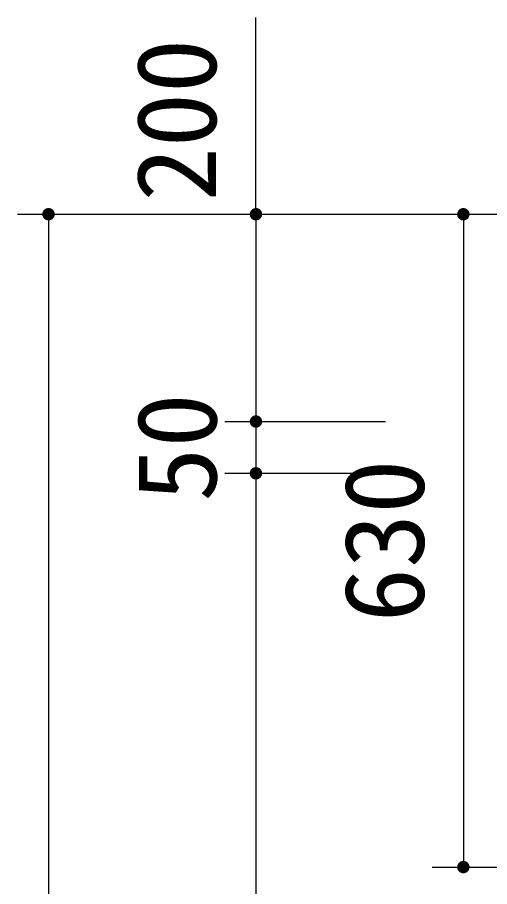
# Model space of a CAD drawing. Units: millimetres, scale not verified. Extents: x -11715 to 8910, y -9164 to 6308.
# Drawn here: x -7098 to -6642, y -2362 to -1524 of the extents above; entities that cross this region are included whole.
import ezdxf
from ezdxf.enums import TextEntityAlignment as Align

# ---------------------------------------------------------------- set-up
doc = ezdxf.new("R2010")
doc.units = ezdxf.units.MM
doc.header["$LTSCALE"] = 30
doc.layers.add('0-0_製作', color=5, linetype='Continuous', lineweight=25)
doc.layers.add('0-1_機器', color=2, linetype='Continuous', lineweight=25)
doc.styles.add('ＭＳ ゴシック', font='')
doc.styles.get('ＭＳ ゴシック').set_extended_font_data('MS Gothic')

msp = doc.modelspace()

# ---------------------------------------------------------------- linework, layer by layer
at = {"layer": '0-0_製作', "color": 2}
for p, q in [((-6867.64, -1713.55), (-6867.64, -1523.59)), ((-7097.64, -1713.55), (-6667.64, -1713.55)), ((-6897.64, -1713.55), (-6667.64, -1713.55)), ((-6897.64, -1913.55), (-6742.81, -1913.55)), ((-6897.64, -1963.55), (-6742.81, -1963.55))]:
    msp.add_line(p, q, dxfattribs=at)
at = {"layer": '0-0_製作'}
for points in [[(-7073.07, -1711), (-7067.64, -1713.55), (-7073.35, -1711.7)], [(-7072.71, -1710.34), (-7067.64, -1713.55), (-7073.07, -1711)], [(-7072.27, -1709.73), (-7067.64, -1713.55), (-7072.71, -1710.34)], [(-7071.75, -1709.18), (-7067.64, -1713.55), (-7072.27, -1709.73)], [(-7071.17, -1708.7), (-7067.64, -1713.55), (-7071.75, -1709.18)], [(-7070.53, -1708.29), (-7067.64, -1713.55), (-7071.17, -1708.7)], [(-7069.85, -1707.97), (-7067.64, -1713.55), (-7070.53, -1708.29)], [(-7069.14, -1707.74), (-7067.64, -1713.55), (-7069.85, -1707.97)], [(-7068.4, -1707.6), (-7067.64, -1713.55), (-7069.14, -1707.74)], [(-7068.4, -1707.6), (-7067.64, -1707.55), (-7067.64, -1713.55)], [(-7067.64, -1707.55), (-7061.64, -1713.55), (-7067.64, -1713.55)], [(-7067.27, -1707.56), (-7061.64, -1713.55), (-7067.64, -1707.55)], [(-7066.52, -1707.66), (-7061.64, -1713.55), (-7067.27, -1707.56)], [(-7065.79, -1707.85), (-7061.64, -1713.55), (-7066.52, -1707.66)], [(-7065.09, -1708.12), (-7061.64, -1713.55), (-7065.79, -1707.85)], [(-7064.43, -1708.49), (-7061.64, -1713.55), (-7065.09, -1708.12)], [(-7063.82, -1708.93), (-7061.64, -1713.55), (-7064.43, -1708.49)], [(-7063.27, -1709.45), (-7061.64, -1713.55), (-7063.82, -1708.93)], [(-7062.79, -1710.03), (-7061.64, -1713.55), (-7063.27, -1709.45)], [(-7062.39, -1710.66), (-7061.64, -1713.55), (-7062.79, -1710.03)], [(-7062.07, -1711.34), (-7061.64, -1713.55), (-7062.39, -1710.66)], [(-6873.07, -1711), (-6867.64, -1713.55), (-6873.35, -1711.7)], [(-6872.71, -1710.34), (-6867.64, -1713.55), (-6873.07, -1711)], [(-6872.27, -1709.73), (-6867.64, -1713.55), (-6872.71, -1710.34)], [(-6871.75, -1709.18), (-6867.64, -1713.55), (-6872.27, -1709.73)], [(-6871.17, -1708.7), (-6867.64, -1713.55), (-6871.75, -1709.18)], [(-6870.53, -1708.29), (-6867.64, -1713.55), (-6871.17, -1708.7)], [(-6869.85, -1707.97), (-6867.64, -1713.55), (-6870.53, -1708.29)], [(-6869.14, -1707.74), (-6867.64, -1713.55), (-6869.85, -1707.97)], [(-6868.4, -1707.6), (-6867.64, -1713.55), (-6869.14, -1707.74)], [(-6868.4, -1707.6), (-6867.64, -1707.55), (-6867.64, -1713.55)], [(-6867.64, -1707.55), (-6861.64, -1713.55), (-6867.64, -1713.55)], [(-6867.27, -1707.56), (-6861.64, -1713.55), (-6867.64, -1707.55)], [(-6866.52, -1707.66), (-6861.64, -1713.55), (-6867.27, -1707.56)], [(-6865.79, -1707.85), (-6861.64, -1713.55), (-6866.52, -1707.66)], [(-6865.09, -1708.12), (-6861.64, -1713.55), (-6865.79, -1707.85)], [(-6864.43, -1708.49), (-6861.64, -1713.55), (-6865.09, -1708.12)], [(-6863.82, -1708.93), (-6861.64, -1713.55), (-6864.43, -1708.49)], [(-6863.27, -1709.45), (-6861.64, -1713.55), (-6863.82, -1708.93)], [(-6862.79, -1710.03), (-6861.64, -1713.55), (-6863.27, -1709.45)], [(-6862.39, -1710.66), (-6861.64, -1713.55), (-6862.79, -1710.03)], [(-6862.07, -1711.34), (-6861.64, -1713.55), (-6862.39, -1710.66)], [(-6673.07, -1711), (-6667.64, -1713.55), (-6673.35, -1711.7)], [(-6672.71, -1710.34), (-6667.64, -1713.55), (-6673.07, -1711)], [(-6672.27, -1709.73), (-6667.64, -1713.55), (-6672.71, -1710.34)], [(-6671.75, -1709.18), (-6667.64, -1713.55), (-6672.27, -1709.73)], [(-6671.17, -1708.7), (-6667.64, -1713.55), (-6671.75, -1709.18)], [(-6670.53, -1708.29), (-6667.64, -1713.55), (-6671.17, -1708.7)], [(-6669.85, -1707.97), (-6667.64, -1713.55), (-6670.53, -1708.29)], [(-6669.14, -1707.74), (-6667.64, -1713.55), (-6669.85, -1707.97)], [(-6668.4, -1707.6), (-6667.64, -1713.55), (-6669.14, -1707.74)], [(-6668.4, -1707.6), (-6667.64, -1707.55), (-6667.64, -1713.55)], [(-6667.64, -1707.55), (-6661.64, -1713.55), (-6667.64, -1713.55)], [(-6667.27, -1707.56), (-6661.64, -1713.55), (-6667.64, -1707.55)], [(-6666.52, -1707.66), (-6661.64, -1713.55), (-6667.27, -1707.56)], [(-6665.79, -1707.85), (-6661.64, -1713.55), (-6666.52, -1707.66)], [(-6665.09, -1708.12), (-6661.64, -1713.55), (-6665.79, -1707.85)], [(-6664.43, -1708.49), (-6661.64, -1713.55), (-6665.09, -1708.12)], [(-6663.82, -1708.93), (-6661.64, -1713.55), (-6664.43, -1708.49)], [(-6663.27, -1709.45), (-6661.64, -1713.55), (-6663.82, -1708.93)], [(-6662.79, -1710.03), (-6661.64, -1713.55), (-6663.27, -1709.45)], [(-6662.39, -1710.66), (-6661.64, -1713.55), (-6662.79, -1710.03)], [(-6662.39, -1710.66), (-6661.69, -1712.8), (-6661.64, -1713.55)], [(-6662.07, -1711.34), (-6661.69, -1712.8), (-6662.39, -1710.66)], [(-7073.63, -1713.18), (-7067.64, -1713.55), (-7073.64, -1713.55)], [(-7073.64, -1713.55), (-7073.22, -1715.76), (-7073.6, -1714.3)], [(-7073.64, -1713.55), (-7072.9, -1716.44), (-7073.22, -1715.76)], [(-7067.64, -1713.55), (-7072.9, -1716.44), (-7073.64, -1713.55)], [(-7073.54, -1712.43), (-7067.64, -1713.55), (-7073.63, -1713.18)], [(-7073.6, -1714.3), (-7073.22, -1715.76), (-7073.46, -1715.04)], [(-7073.35, -1711.7), (-7067.64, -1713.55), (-7073.54, -1712.43)], [(-7067.64, -1713.55), (-7072.5, -1717.08), (-7072.9, -1716.44)], [(-7067.64, -1713.55), (-7072.02, -1717.66), (-7072.5, -1717.08)], [(-7067.64, -1713.55), (-7071.47, -1718.18), (-7072.02, -1717.66)], [(-7067.64, -1713.55), (-7070.86, -1718.62), (-7071.47, -1718.18)], [(-7067.64, -1713.55), (-7070.2, -1718.98), (-7070.86, -1718.62)], [(-7067.64, -1713.55), (-7069.5, -1719.26), (-7070.2, -1718.98)], [(-7067.64, -1713.55), (-7068.77, -1719.45), (-7069.5, -1719.26)], [(-7067.64, -1713.55), (-7068.02, -1719.54), (-7068.77, -1719.45)], [(-7067.64, -1713.55), (-7067.64, -1719.55), (-7068.02, -1719.54)], [(-7067.64, -1713.55), (-7066.89, -1719.51), (-7067.64, -1719.55)], [(-7067.64, -1713.55), (-7066.15, -1719.36), (-7066.89, -1719.51)], [(-7061.64, -1713.55), (-7066.15, -1719.36), (-7067.64, -1713.55)], [(-7061.64, -1713.55), (-7065.44, -1719.13), (-7066.15, -1719.36)], [(-7061.64, -1713.55), (-7064.75, -1718.81), (-7065.44, -1719.13)], [(-7061.64, -1713.55), (-7064.12, -1718.41), (-7064.75, -1718.81)], [(-7061.64, -1713.55), (-7063.54, -1717.93), (-7064.12, -1718.41)], [(-7061.64, -1713.55), (-7063.02, -1717.38), (-7063.54, -1717.93)], [(-7061.64, -1713.55), (-7062.58, -1716.77), (-7063.02, -1717.38)], [(-7061.64, -1713.55), (-7062.21, -1716.11), (-7062.58, -1716.77)], [(-7061.64, -1713.55), (-7061.94, -1715.41), (-7062.21, -1716.11)], [(-7062.07, -1711.34), (-7061.69, -1712.8), (-7061.64, -1713.55)], [(-7061.83, -1712.06), (-7061.69, -1712.8), (-7062.07, -1711.34)], [(-7061.64, -1713.55), (-7061.75, -1714.68), (-7061.94, -1715.41)], [(-7061.64, -1713.55), (-7061.66, -1713.93), (-7061.75, -1714.68)], [(-6873.63, -1713.18), (-6867.64, -1713.55), (-6873.64, -1713.55)], [(-6873.64, -1713.55), (-6873.22, -1715.76), (-6873.6, -1714.3)], [(-6873.64, -1713.55), (-6872.9, -1716.44), (-6873.22, -1715.76)], [(-6867.64, -1713.55), (-6872.9, -1716.44), (-6873.64, -1713.55)], [(-6873.54, -1712.43), (-6867.64, -1713.55), (-6873.63, -1713.18)], [(-6873.6, -1714.3), (-6873.22, -1715.76), (-6873.46, -1715.04)], [(-6873.35, -1711.7), (-6867.64, -1713.55), (-6873.54, -1712.43)], [(-6867.64, -1713.55), (-6872.5, -1717.08), (-6872.9, -1716.44)], [(-6867.64, -1713.55), (-6872.02, -1717.66), (-6872.5, -1717.08)], [(-6867.64, -1713.55), (-6871.47, -1718.18), (-6872.02, -1717.66)], [(-6867.64, -1713.55), (-6870.86, -1718.62), (-6871.47, -1718.18)], [(-6867.64, -1713.55), (-6870.2, -1718.98), (-6870.86, -1718.62)], [(-6867.64, -1713.55), (-6869.5, -1719.26), (-6870.2, -1718.98)], [(-6867.64, -1713.55), (-6868.77, -1719.45), (-6869.5, -1719.26)], [(-6867.64, -1713.55), (-6868.02, -1719.54), (-6868.77, -1719.45)], [(-6867.64, -1713.55), (-6867.64, -1719.55), (-6868.02, -1719.54)], [(-6867.64, -1713.55), (-6866.89, -1719.51), (-6867.64, -1719.55)], [(-6867.64, -1713.55), (-6866.15, -1719.36), (-6866.89, -1719.51)], [(-6861.64, -1713.55), (-6866.15, -1719.36), (-6867.64, -1713.55)], [(-6861.64, -1713.55), (-6865.44, -1719.13), (-6866.15, -1719.36)], [(-6861.64, -1713.55), (-6864.75, -1718.81), (-6865.44, -1719.13)], [(-6861.64, -1713.55), (-6864.12, -1718.41), (-6864.75, -1718.81)], [(-6861.64, -1713.55), (-6863.54, -1717.93), (-6864.12, -1718.41)], [(-6861.64, -1713.55), (-6863.02, -1717.38), (-6863.54, -1717.93)], [(-6861.64, -1713.55), (-6862.58, -1716.77), (-6863.02, -1717.38)], [(-6861.64, -1713.55), (-6862.21, -1716.11), (-6862.58, -1716.77)], [(-6861.64, -1713.55), (-6861.94, -1715.41), (-6862.21, -1716.11)], [(-6862.07, -1711.34), (-6861.69, -1712.8), (-6861.64, -1713.55)], [(-6861.83, -1712.06), (-6861.69, -1712.8), (-6862.07, -1711.34)], [(-6861.64, -1713.55), (-6861.75, -1714.68), (-6861.94, -1715.41)], [(-6861.64, -1713.55), (-6861.66, -1713.93), (-6861.75, -1714.68)], [(-6673.63, -1713.18), (-6667.64, -1713.55), (-6673.64, -1713.55)], [(-6673.64, -1713.55), (-6672.9, -1716.44), (-6673.6, -1714.3)], [(-6673.64, -1713.55), (-6672.5, -1717.08), (-6672.9, -1716.44)], [(-6667.64, -1713.55), (-6672.5, -1717.08), (-6673.64, -1713.55)], [(-6673.54, -1712.43), (-6667.64, -1713.55), (-6673.63, -1713.18)], [(-6673.6, -1714.3), (-6673.22, -1715.76), (-6673.46, -1715.04)], [(-6673.6, -1714.3), (-6672.9, -1716.44), (-6673.22, -1715.76)], [(-6673.35, -1711.7), (-6667.64, -1713.55), (-6673.54, -1712.43)], [(-6667.64, -1713.55), (-6672.02, -1717.66), (-6672.5, -1717.08)], [(-6667.64, -1713.55), (-6671.47, -1718.18), (-6672.02, -1717.66)], [(-6667.64, -1713.55), (-6670.86, -1718.62), (-6671.47, -1718.18)], [(-6667.64, -1713.55), (-6670.2, -1718.98), (-6670.86, -1718.62)], [(-6667.64, -1713.55), (-6669.5, -1719.26), (-6670.2, -1718.98)], [(-6667.64, -1713.55), (-6668.77, -1719.45), (-6669.5, -1719.26)], [(-6667.64, -1713.55), (-6668.02, -1719.54), (-6668.77, -1719.45)], [(-6667.64, -1713.55), (-6667.64, -1719.55), (-6668.02, -1719.54)], [(-6667.64, -1713.55), (-6666.89, -1719.51), (-6667.64, -1719.55)], [(-6667.64, -1713.55), (-6666.15, -1719.36), (-6666.89, -1719.51)], [(-6667.64, -1713.55), (-6665.44, -1719.13), (-6666.15, -1719.36)], [(-6661.64, -1713.55), (-6665.44, -1719.13), (-6667.64, -1713.55)], [(-6661.64, -1713.55), (-6664.75, -1718.81), (-6665.44, -1719.13)], [(-6661.64, -1713.55), (-6664.12, -1718.41), (-6664.75, -1718.81)], [(-6661.64, -1713.55), (-6663.54, -1717.93), (-6664.12, -1718.41)], [(-6661.64, -1713.55), (-6663.02, -1717.38), (-6663.54, -1717.93)], [(-6661.64, -1713.55), (-6662.58, -1716.77), (-6663.02, -1717.38)], [(-6661.64, -1713.55), (-6662.21, -1716.11), (-6662.58, -1716.77)], [(-6661.64, -1713.55), (-6661.94, -1715.41), (-6662.21, -1716.11)], [(-6662.07, -1711.34), (-6661.83, -1712.06), (-6661.69, -1712.8)], [(-6661.64, -1713.55), (-6661.75, -1714.68), (-6661.94, -1715.41)], [(-6661.64, -1713.55), (-6661.66, -1713.93), (-6661.75, -1714.68)], [(-6873.35, -1911.7), (-6867.64, -1913.55), (-6873.54, -1912.43)], [(-6873.07, -1911), (-6867.64, -1913.55), (-6873.35, -1911.7)], [(-6872.71, -1910.34), (-6867.64, -1913.55), (-6873.07, -1911)], [(-6872.27, -1909.73), (-6867.64, -1913.55), (-6872.71, -1910.34)], [(-6871.75, -1909.18), (-6867.64, -1913.55), (-6872.27, -1909.73)], [(-6871.17, -1908.7), (-6867.64, -1913.55), (-6871.75, -1909.18)], [(-6870.53, -1908.29), (-6867.64, -1913.55), (-6871.17, -1908.7)], [(-6869.85, -1907.97), (-6867.64, -1913.55), (-6870.53, -1908.29)], [(-6869.14, -1907.74), (-6867.64, -1913.55), (-6869.85, -1907.97)], [(-6869.14, -1907.74), (-6867.64, -1907.55), (-6867.64, -1913.55)], [(-6868.4, -1907.6), (-6867.64, -1907.55), (-6869.14, -1907.74)], [(-6867.64, -1907.55), (-6861.64, -1913.55), (-6867.64, -1913.55)], [(-6867.27, -1907.56), (-6861.64, -1913.55), (-6867.64, -1907.55)], [(-6866.52, -1907.66), (-6861.64, -1913.55), (-6867.27, -1907.56)], [(-6865.79, -1907.85), (-6861.64, -1913.55), (-6866.52, -1907.66)], [(-6865.09, -1908.12), (-6861.64, -1913.55), (-6865.79, -1907.85)], [(-6864.43, -1908.49), (-6861.64, -1913.55), (-6865.09, -1908.12)], [(-6863.82, -1908.93), (-6861.64, -1913.55), (-6864.43, -1908.49)], [(-6863.27, -1909.45), (-6861.64, -1913.55), (-6863.82, -1908.93)], [(-6862.79, -1910.03), (-6861.64, -1913.55), (-6863.27, -1909.45)], [(-6862.39, -1910.66), (-6861.64, -1913.55), (-6862.79, -1910.03)], [(-6862.39, -1910.66), (-6861.69, -1912.8), (-6861.64, -1913.55)], [(-6862.07, -1911.34), (-6861.69, -1912.8), (-6862.39, -1910.66)], [(-6862.07, -1911.34), (-6861.83, -1912.06), (-6861.69, -1912.8)], [(-6873.63, -1913.18), (-6867.64, -1913.55), (-6873.64, -1913.55)], [(-6873.64, -1913.55), (-6872.9, -1916.44), (-6873.6, -1914.3)], [(-6873.64, -1913.55), (-6872.5, -1917.08), (-6872.9, -1916.44)], [(-6867.64, -1913.55), (-6872.5, -1917.08), (-6873.64, -1913.55)], [(-6873.54, -1912.43), (-6867.64, -1913.55), (-6873.63, -1913.18)], [(-6873.6, -1914.3), (-6873.22, -1915.76), (-6873.46, -1915.04)], [(-6873.6, -1914.3), (-6872.9, -1916.44), (-6873.22, -1915.76)], [(-6867.64, -1913.55), (-6872.02, -1917.66), (-6872.5, -1917.08)], [(-6867.64, -1913.55), (-6871.47, -1918.18), (-6872.02, -1917.66)], [(-6867.64, -1913.55), (-6870.86, -1918.62), (-6871.47, -1918.18)], [(-6867.64, -1913.55), (-6870.2, -1918.98), (-6870.86, -1918.62)], [(-6867.64, -1913.55), (-6869.5, -1919.26), (-6870.2, -1918.98)], [(-6867.64, -1913.55), (-6868.77, -1919.45), (-6869.5, -1919.26)], [(-6867.64, -1913.55), (-6868.02, -1919.54), (-6868.77, -1919.45)], [(-6867.64, -1913.55), (-6867.64, -1919.55), (-6868.02, -1919.54)], [(-6867.64, -1913.55), (-6866.89, -1919.51), (-6867.64, -1919.55)], [(-6867.64, -1913.55), (-6866.15, -1919.36), (-6866.89, -1919.51)], [(-6867.64, -1913.55), (-6865.44, -1919.13), (-6866.15, -1919.36)], [(-6861.64, -1913.55), (-6865.44, -1919.13), (-6867.64, -1913.55)], [(-6861.64, -1913.55), (-6864.75, -1918.81), (-6865.44, -1919.13)], [(-6861.64, -1913.55), (-6864.12, -1918.41), (-6864.75, -1918.81)], [(-6861.64, -1913.55), (-6863.54, -1917.93), (-6864.12, -1918.41)], [(-6861.64, -1913.55), (-6863.02, -1917.38), (-6863.54, -1917.93)], [(-6861.64, -1913.55), (-6862.58, -1916.77), (-6863.02, -1917.38)], [(-6861.64, -1913.55), (-6862.21, -1916.11), (-6862.58, -1916.77)], [(-6861.64, -1913.55), (-6861.94, -1915.41), (-6862.21, -1916.11)], [(-6861.64, -1913.55), (-6861.75, -1914.68), (-6861.94, -1915.41)], [(-6861.64, -1913.55), (-6861.66, -1913.93), (-6861.75, -1914.68)], [(-6873.54, -1962.43), (-6867.64, -1963.55), (-6873.63, -1963.18)], [(-6873.35, -1961.7), (-6867.64, -1963.55), (-6873.54, -1962.43)], [(-6873.07, -1961), (-6867.64, -1963.55), (-6873.35, -1961.7)], [(-6872.71, -1960.34), (-6867.64, -1963.55), (-6873.07, -1961)], [(-6872.27, -1959.73), (-6867.64, -1963.55), (-6872.71, -1960.34)], [(-6871.75, -1959.18), (-6867.64, -1963.55), (-6872.27, -1959.73)], [(-6871.17, -1958.7), (-6867.64, -1963.55), (-6871.75, -1959.18)], [(-6870.53, -1958.29), (-6867.64, -1963.55), (-6871.17, -1958.7)], [(-6869.85, -1957.97), (-6867.64, -1963.55), (-6870.53, -1958.29)], [(-6869.14, -1957.74), (-6867.64, -1963.55), (-6869.85, -1957.97)], [(-6869.14, -1957.74), (-6867.64, -1957.55), (-6867.64, -1963.55)], [(-6868.4, -1957.6), (-6867.64, -1957.55), (-6869.14, -1957.74)], [(-6867.64, -1957.55), (-6861.64, -1963.55), (-6867.64, -1963.55)], [(-6867.27, -1957.56), (-6861.64, -1963.55), (-6867.64, -1957.55)], [(-6866.52, -1957.66), (-6861.64, -1963.55), (-6867.27, -1957.56)], [(-6865.79, -1957.85), (-6861.64, -1963.55), (-6866.52, -1957.66)], [(-6865.09, -1958.12), (-6861.64, -1963.55), (-6865.79, -1957.85)], [(-6864.43, -1958.49), (-6861.64, -1963.55), (-6865.09, -1958.12)], [(-6863.82, -1958.93), (-6861.64, -1963.55), (-6864.43, -1958.49)], [(-6863.27, -1959.45), (-6861.64, -1963.55), (-6863.82, -1958.93)], [(-6862.79, -1960.03), (-6861.64, -1963.55), (-6863.27, -1959.45)], [(-6862.39, -1960.66), (-6861.64, -1963.55), (-6862.79, -1960.03)], [(-6862.39, -1960.66), (-6861.69, -1962.8), (-6861.64, -1963.55)], [(-6862.07, -1961.34), (-6861.69, -1962.8), (-6862.39, -1960.66)], [(-6862.07, -1961.34), (-6861.83, -1962.06), (-6861.69, -1962.8)], [(-6873.63, -1963.18), (-6867.64, -1963.55), (-6873.64, -1963.55)], [(-6873.64, -1963.55), (-6872.9, -1966.44), (-6873.6, -1964.3)], [(-6873.64, -1963.55), (-6872.5, -1967.08), (-6872.9, -1966.44)], [(-6867.64, -1963.55), (-6872.5, -1967.08), (-6873.64, -1963.55)], [(-6873.6, -1964.3), (-6873.22, -1965.76), (-6873.46, -1965.04)], [(-6873.6, -1964.3), (-6872.9, -1966.44), (-6873.22, -1965.76)], [(-6867.64, -1963.55), (-6872.02, -1967.66), (-6872.5, -1967.08)], [(-6867.64, -1963.55), (-6871.47, -1968.18), (-6872.02, -1967.66)], [(-6867.64, -1963.55), (-6870.86, -1968.62), (-6871.47, -1968.18)], [(-6867.64, -1963.55), (-6870.2, -1968.98), (-6870.86, -1968.62)], [(-6867.64, -1963.55), (-6869.5, -1969.26), (-6870.2, -1968.98)], [(-6867.64, -1963.55), (-6868.77, -1969.45), (-6869.5, -1969.26)], [(-6867.64, -1963.55), (-6868.02, -1969.54), (-6868.77, -1969.45)], [(-6867.64, -1963.55), (-6867.64, -1969.55), (-6868.02, -1969.54)], [(-6867.64, -1963.55), (-6866.89, -1969.51), (-6867.64, -1969.55)], [(-6867.64, -1963.55), (-6866.15, -1969.36), (-6866.89, -1969.51)], [(-6867.64, -1963.55), (-6865.44, -1969.13), (-6866.15, -1969.36)], [(-6861.64, -1963.55), (-6865.44, -1969.13), (-6867.64, -1963.55)], [(-6861.64, -1963.55), (-6864.75, -1968.81), (-6865.44, -1969.13)], [(-6861.64, -1963.55), (-6864.12, -1968.41), (-6864.75, -1968.81)], [(-6861.64, -1963.55), (-6863.54, -1967.93), (-6864.12, -1968.41)], [(-6861.64, -1963.55), (-6863.02, -1967.38), (-6863.54, -1967.93)], [(-6861.64, -1963.55), (-6862.58, -1966.77), (-6863.02, -1967.38)], [(-6861.64, -1963.55), (-6862.21, -1966.11), (-6862.58, -1966.77)], [(-6861.64, -1963.55), (-6861.94, -1965.41), (-6862.21, -1966.11)], [(-6861.64, -1963.55), (-6861.75, -1964.68), (-6861.94, -1965.41)], [(-6861.64, -1963.55), (-6861.66, -1963.93), (-6861.75, -1964.68)], [(-6672.27, -2339.71), (-6667.64, -2343.53), (-6672.71, -2340.32)], [(-6671.75, -2339.16), (-6667.64, -2343.53), (-6672.27, -2339.71)], [(-6671.17, -2338.68), (-6667.64, -2343.53), (-6671.75, -2339.16)], [(-6670.53, -2338.27), (-6667.64, -2343.53), (-6671.17, -2338.68)], [(-6669.85, -2337.95), (-6667.64, -2343.53), (-6670.53, -2338.27)], [(-6669.14, -2337.72), (-6667.64, -2343.53), (-6669.85, -2337.95)], [(-6669.14, -2337.72), (-6667.64, -2337.53), (-6667.64, -2343.53)], [(-6668.4, -2337.58), (-6667.64, -2337.53), (-6669.14, -2337.72)], [(-6667.64, -2337.53), (-6661.64, -2343.53), (-6667.64, -2343.53)], [(-6667.27, -2337.54), (-6661.64, -2343.53), (-6667.64, -2337.53)], [(-6666.52, -2337.64), (-6661.64, -2343.53), (-6667.27, -2337.54)], [(-6665.79, -2337.82), (-6661.64, -2343.53), (-6666.52, -2337.64)], [(-6665.09, -2338.1), (-6661.64, -2343.53), (-6665.79, -2337.82)], [(-6664.43, -2338.46), (-6661.64, -2343.53), (-6665.09, -2338.1)], [(-6663.82, -2338.91), (-6661.64, -2343.53), (-6664.43, -2338.46)], [(-6663.27, -2339.42), (-6661.64, -2343.53), (-6663.82, -2338.91)], [(-6662.79, -2340), (-6661.64, -2343.53), (-6663.27, -2339.42)], [(-6662.79, -2340), (-6661.69, -2342.78), (-6661.64, -2343.53)], [(-6662.39, -2340.64), (-6661.69, -2342.78), (-6662.79, -2340)], [(-6673.63, -2343.15), (-6667.64, -2343.53), (-6673.64, -2343.53)], [(-6673.64, -2343.53), (-6672.5, -2347.06), (-6673.6, -2344.28)], [(-6673.64, -2343.53), (-6672.02, -2347.64), (-6672.5, -2347.06)], [(-6667.64, -2343.53), (-6672.02, -2347.64), (-6673.64, -2343.53)], [(-6673.54, -2342.41), (-6667.64, -2343.53), (-6673.63, -2343.15)], [(-6673.6, -2344.28), (-6672.9, -2346.42), (-6673.46, -2345.02)], [(-6673.6, -2344.28), (-6672.5, -2347.06), (-6672.9, -2346.42)], [(-6673.35, -2341.68), (-6667.64, -2343.53), (-6673.54, -2342.41)], [(-6673.46, -2345.02), (-6672.9, -2346.42), (-6673.22, -2345.74)], [(-6673.07, -2340.98), (-6667.64, -2343.53), (-6673.35, -2341.68)], [(-6672.71, -2340.32), (-6667.64, -2343.53), (-6673.07, -2340.98)], [(-6667.64, -2343.53), (-6671.47, -2348.15), (-6672.02, -2347.64)], [(-6667.64, -2343.53), (-6670.86, -2348.6), (-6671.47, -2348.15)], [(-6667.64, -2343.53), (-6670.2, -2348.96), (-6670.86, -2348.6)], [(-6667.64, -2343.53), (-6669.5, -2349.24), (-6670.2, -2348.96)], [(-6667.64, -2343.53), (-6668.77, -2349.42), (-6669.5, -2349.24)], [(-6667.64, -2343.53), (-6668.02, -2349.52), (-6668.77, -2349.42)], [(-6667.64, -2343.53), (-6667.64, -2349.53), (-6668.02, -2349.52)], [(-6667.64, -2343.53), (-6666.89, -2349.48), (-6667.64, -2349.53)], [(-6667.64, -2343.53), (-6666.15, -2349.34), (-6666.89, -2349.48)], [(-6667.64, -2343.53), (-6665.44, -2349.11), (-6666.15, -2349.34)], [(-6661.64, -2343.53), (-6665.44, -2349.11), (-6667.64, -2343.53)], [(-6661.64, -2343.53), (-6664.75, -2348.79), (-6665.44, -2349.11)], [(-6661.64, -2343.53), (-6664.12, -2348.38), (-6664.75, -2348.79)], [(-6661.64, -2343.53), (-6663.54, -2347.9), (-6664.12, -2348.38)], [(-6661.64, -2343.53), (-6663.02, -2347.36), (-6663.54, -2347.9)], [(-6661.64, -2343.53), (-6662.58, -2346.75), (-6663.02, -2347.36)], [(-6661.64, -2343.53), (-6662.21, -2346.09), (-6662.58, -2346.75)], [(-6662.39, -2340.64), (-6661.83, -2342.04), (-6661.69, -2342.78)], [(-6662.07, -2341.32), (-6661.83, -2342.04), (-6662.39, -2340.64)], [(-6661.64, -2343.53), (-6661.94, -2345.38), (-6662.21, -2346.09)], [(-6661.64, -2343.53), (-6661.75, -2344.66), (-6661.94, -2345.38)], [(-6661.64, -2343.53), (-6661.66, -2343.91), (-6661.75, -2344.66)]]:
    msp.add_solid(points, dxfattribs=at)
at = {"layer": '0-1_機器'}
for p, q in [((-7067.64, -1713.55), (-7067.64, -4253.53)), ((-6989.53, -1713.55), (-2775.77, -1713.55)), ((-6867.64, -1713.55), (-6867.64, -1913.55)), ((-6697.64, -1713.55), (-6182.62, -1713.55)), ((-6667.64, -1713.55), (-6667.64, -2343.53)), ((-6867.64, -1913.55), (-6867.64, -1963.55)), ((-6867.64, -1963.55), (-6867.64, -3903.53)), ((-6697.64, -2343.53), (-6182.62, -2343.53))]:
    msp.add_line(p, q, dxfattribs=at)

# ---------------------------------------------------------------- texts
at = {"layer": '0-0_製作', "color": 4, "style": 'ＭＳ ゴシック'}
for s, p in [('200', (-6882.92, -1701.29)), ('50', (-6882.64, -1991.05))]:
    msp.add_text(s, height=76.98, rotation=90, dxfattribs=at).set_placement(p, align=Align.BOTTOM_LEFT)
at = {"layer": '0-1_機器', "color": 4, "style": 'ＭＳ ゴシック'}
msp.add_text('630', height=76.98, rotation=90, dxfattribs=at).set_placement((-6682.64, -2107.29), align=Align.BOTTOM_LEFT)

doc.saveas('drawing.dxf')
